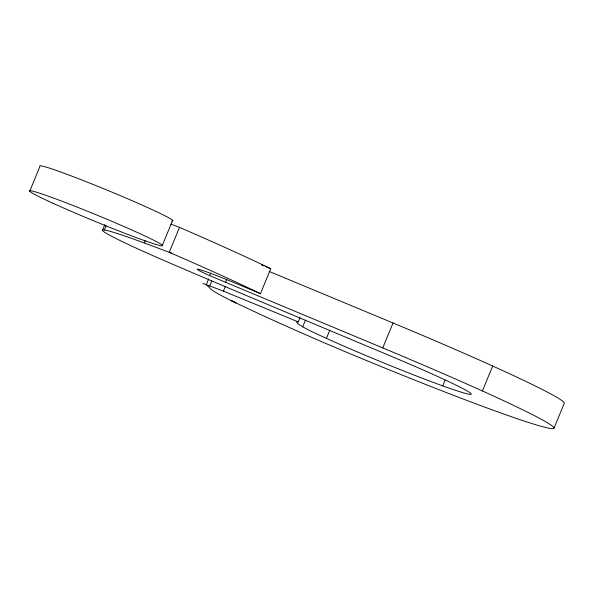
<?xml version="1.0" encoding="UTF-8"?>
<svg xmlns="http://www.w3.org/2000/svg" width="594" height="594" viewBox="0 0 594 594"><rect width="100%" height="100%" fill="white"/><g stroke="black" fill="none" stroke-linecap="round" stroke-linejoin="round"><path stroke-width="0.89" d="M29.7 191.283L39.976 166.35A71.985 3.267 22.4 0 1 109.534 191.134A71.985 3.267 22.4 0 1 171.807 220.894M102.443 230.465L104.841 224.643M202.873 283.435L223.389 291.119L298.27 321.896A139.865 6.348 22.4 0 0 302.717 326.811A75.497 3.423 22.4 0 0 326.418 338.365A96.339 4.373 22.4 0 0 442.76 385.892A99.74 4.522 22.4 0 0 442.961 378.913A105.16 4.767 22.4 0 0 390.815 356.096L259.184 300.913A510.788 23.173 22.4 0 1 170.248 263.201A109.474 4.967 22.4 0 1 104.381 229.982L106.096 225.824M104.381 229.982A117.538 5.331 22.4 0 1 144.231 242.953L145.255 240.466M162.37 245.255L172.646 220.322M179.499 227.376L169.223 252.309A224.948 10.202 22.4 0 1 260.462 293.666L270.738 268.733A224.948 10.202 22.4 0 0 179.499 227.376A331.467 15.036 22.4 0 0 170.975 224.168M208.687 278.898L206.296 284.719L211.256 289.397A137.058 6.215 22.4 0 0 229.574 299.792L236.063 302.97L231.029 300.512A224.948 10.202 22.4 0 0 321.206 341.505A195.307 8.858 22.4 0 0 534.4 424.331A195.307 8.858 22.4 0 0 482.41 390.971A213.669 9.69 22.4 0 0 382.751 347.921L209.675 275.646L210.699 273.151M209.712 285.996L211.768 281.014M225.445 282.41L226.819 279.091M223.389 291.119L225.445 286.13M298.27 321.896L299.985 317.745M302.717 326.811L305.464 320.159M326.418 338.365L329.848 330.056M382.751 347.921L393.028 322.995L269.067 271.369M442.76 385.892L445.158 380.071M482.41 390.971L492.686 366.038A213.669 9.69 22.4 0 0 393.028 322.995M554.024 428.118L564.3 403.185A195.307 8.858 22.4 0 0 492.686 366.038M171.577 253.2L169.223 252.309A331.467 15.036 22.4 0 0 144.231 242.953M261.353 264.805L263.914 265.874M265.615 266.587L270.738 268.733M260.462 293.666L235.714 283.316A36.798 1.671 22.4 0 0 198.106 269.231A32.729 1.485 22.4 0 0 209.675 275.646M53.007 203.267A71.985 3.267 22.4 0 0 161.531 245.827A71.985 3.267 22.4 0 0 73.567 205.702A71.985 3.267 22.4 0 0 53.007 203.267"/></g></svg>
